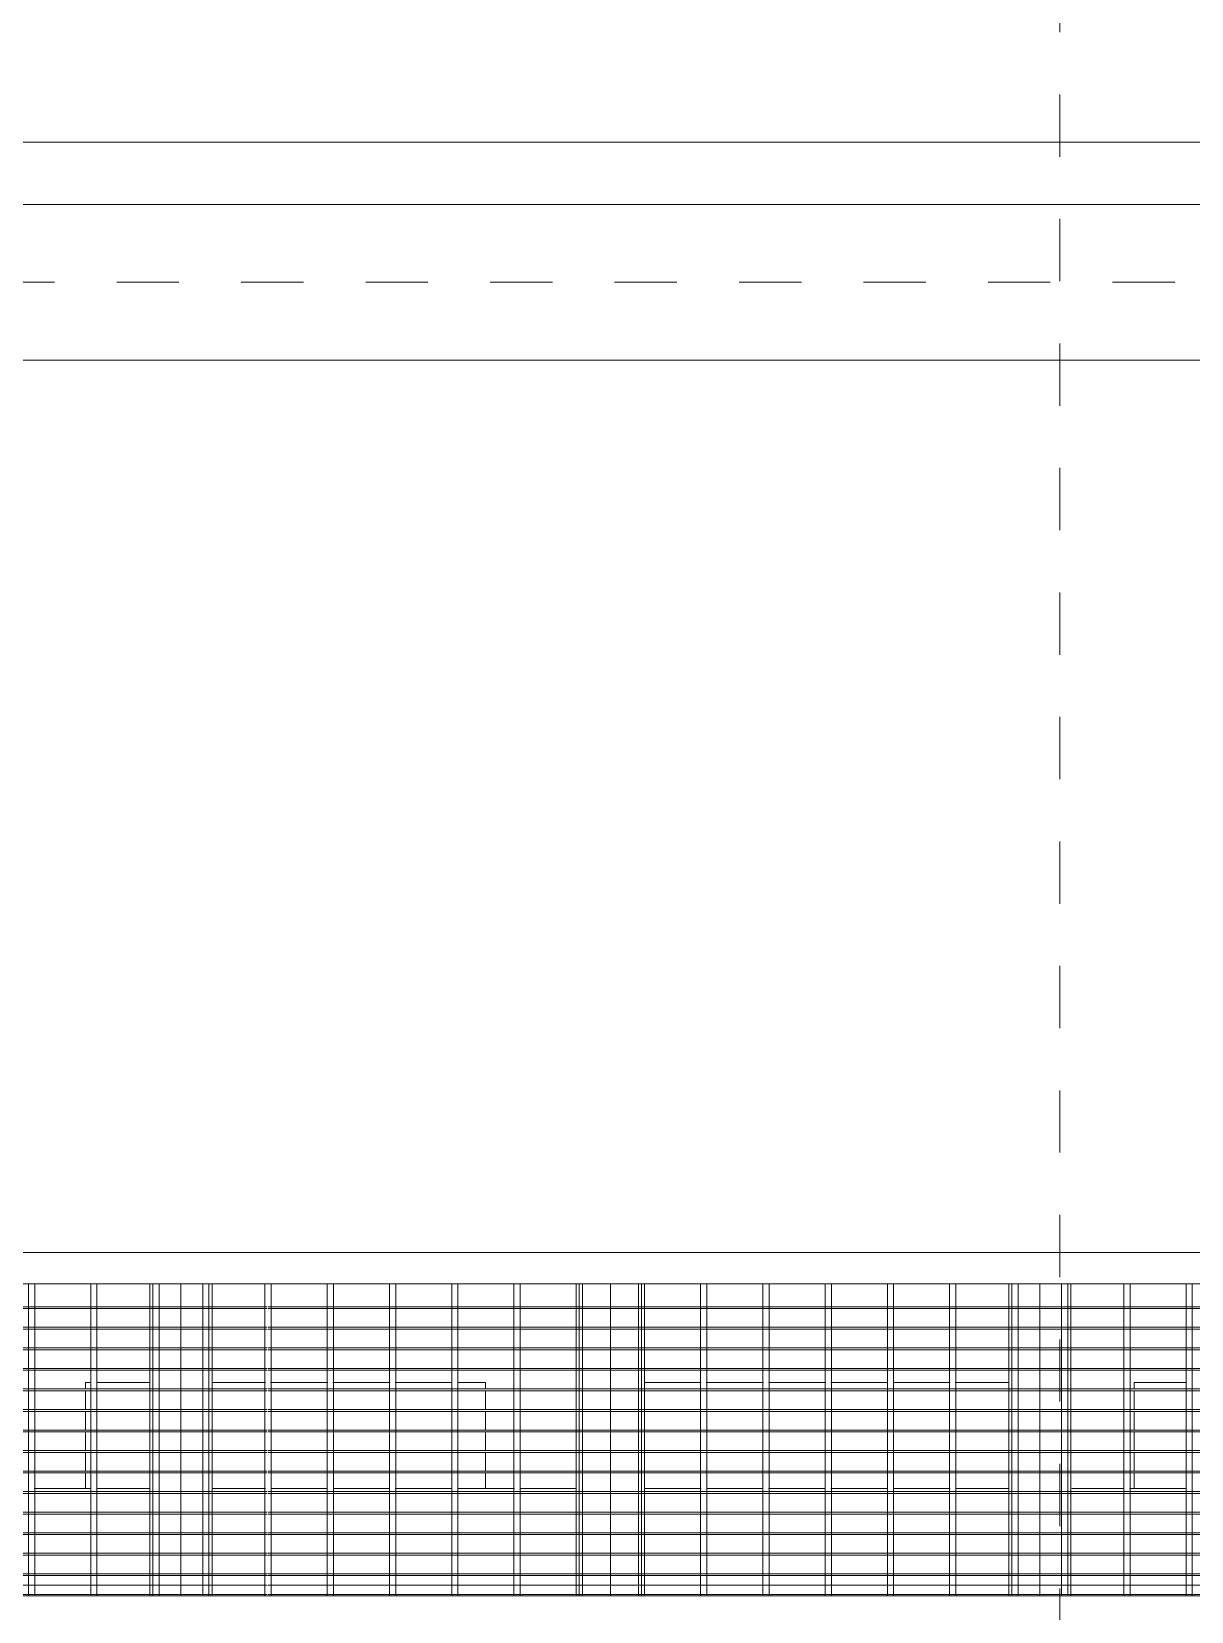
# Model space of a CAD drawing. Header units: metres. Extents: x -43 to 80, y -185 to 8.
# Drawn here: x 45.088 to 46.952, y -134.005 to -131.467 of the extents above; entities that cross this region are included whole.
import ezdxf

# ---------------------------------------------------------------- set-up
doc = ezdxf.new("R2010")
doc.units = ezdxf.units.M
doc.linetypes.add('Grid Line', pattern=[0.022225, 0.0127, -0.003175, 0.003175, -0.003175])
for name, color, linetype, lineweight in [('A-FLOR-HRAL', 7, 'Continuous', 9), ('A-GENM', 7, 'Continuous', 9), ('A-WALL', 7, 'Continuous', 9), ('S-GRID', 7, 'Continuous', 9)]:
    doc.layers.add(name, color=color, linetype=linetype, lineweight=lineweight)

# ---------------------------------------------------------------- blocks, each defined once
blk = doc.blocks.new('M_RVR_Grating - 0_547 x 0_69-V61-N02-ESTANQUE CABECERA')
at = {"layer": 'A-GENM'}
for p, q in [((-0.2235, 0.345), (-0.2606, 0.345)), ((0.2407, 0.345), (-0.2606, 0.345)), ((-0.2205, 0.345), (-0.2235, 0.345)), ((-0.2235, 0.345), (-0.2235, -0.345)), ((-0.2235, -0.345), (-0.2235, 0.345)), ((-0.2205, -0.345), (-0.2205, 0.345)), ((-0.1875, 0.345), (-0.1905, 0.345)), ((-0.1905, 0.345), (-0.1905, -0.345)), ((-0.1875, -0.345), (-0.1875, 0.345)), ((-0.1545, 0.345), (-0.1575, 0.345)), ((-0.1575, 0.345), (-0.1575, -0.345)), ((-0.1545, -0.345), (-0.1545, 0.345)), ((-0.1215, 0.345), (-0.1245, 0.345)), ((-0.1245, 0.345), (-0.1245, -0.345)), ((-0.1215, -0.345), (-0.1215, 0.345)), ((-0.0885, 0.345), (-0.0915, 0.345)), ((-0.0915, 0.345), (-0.0915, -0.345)), ((-0.0885, -0.345), (-0.0885, 0.345)), ((-0.0555, 0.345), (-0.0585, 0.345)), ((-0.0585, 0.345), (-0.0585, -0.345)), ((-0.0555, -0.345), (-0.0555, 0.345)), ((-0.0225, 0.345), (-0.0255, 0.345)), ((-0.0255, 0.345), (-0.0255, -0.345)), ((-0.0225, -0.345), (-0.0225, 0.345)), ((0.0105, 0.345), (0.0075, 0.345)), ((0.0075, 0.345), (0.0075, -0.345)), ((0.0105, -0.345), (0.0105, 0.345)), ((0.0435, 0.345), (0.0405, 0.345)), ((0.0405, 0.345), (0.0405, -0.345)), ((0.0435, -0.345), (0.0435, 0.345)), ((0.0765, 0.345), (0.0735, 0.345)), ((0.0735, 0.345), (0.0735, -0.345)), ((0.0765, -0.345), (0.0765, 0.345)), ((0.1095, 0.345), (0.1065, 0.345)), ((0.1065, 0.345), (0.1065, -0.345)), ((0.1095, -0.345), (0.1095, 0.345)), ((0.1425, 0.345), (0.1395, 0.345)), ((0.1395, 0.345), (0.1395, -0.345)), ((0.1425, -0.345), (0.1425, 0.345)), ((0.1755, 0.345), (0.1725, 0.345)), ((0.1725, 0.345), (0.1725, -0.345)), ((0.1755, -0.345), (0.1755, 0.345)), ((0.2085, 0.345), (0.2055, 0.345)), ((0.2055, 0.345), (0.2055, -0.345)), ((0.2085, -0.345), (0.2085, 0.345)), ((0.2407, 0.345), (0.2235, 0.345)), ((0.2235, 0.345), (0.2235, -0.345)), ((0.2407, 0.345), (0.2385, 0.345)), ((0.2385, 0.345), (0.2385, -0.345)), ((0.2407, 0.31), (-0.2606, 0.31)), ((-0.2606, 0.3), (0.2407, 0.3)), ((-0.2606, 0.295), (0.2407, 0.295)), ((0.2407, 0.21), (-0.2606, 0.21)), ((-0.2606, 0.2), (0.2407, 0.2)), ((0.2407, 0.11), (-0.2606, 0.11)), ((-0.2606, 0.1), (0.2407, 0.1)), ((0.2407, 0.01), (-0.2606, 0.01)), ((-0.2606, 0), (0.2407, 0)), ((0.2407, -0.09), (-0.2606, -0.09)), ((-0.2606, -0.1), (0.2407, -0.1)), ((0.2407, -0.19), (-0.2606, -0.19)), ((-0.2606, -0.2), (0.2407, -0.2)), ((0.2407, -0.29), (-0.2606, -0.29)), ((0.2407, -0.295), (-0.2606, -0.295)), ((-0.2606, -0.3), (0.2407, -0.3)), ((-0.2606, -0.345), (-0.2235, -0.345)), ((-0.2606, -0.345), (0.2407, -0.345)), ((-0.2235, -0.345), (-0.2205, -0.345)), ((-0.1905, -0.345), (-0.1875, -0.345)), ((-0.1575, -0.345), (-0.1545, -0.345)), ((-0.1245, -0.345), (-0.1215, -0.345)), ((-0.0915, -0.345), (-0.0885, -0.345)), ((-0.0585, -0.345), (-0.0555, -0.345)), ((-0.0255, -0.345), (-0.0225, -0.345)), ((0.0075, -0.345), (0.0105, -0.345)), ((0.0405, -0.345), (0.0435, -0.345)), ((0.0735, -0.345), (0.0765, -0.345)), ((0.1065, -0.345), (0.1095, -0.345)), ((0.1395, -0.345), (0.1425, -0.345)), ((0.1725, -0.345), (0.1755, -0.345)), ((0.2055, -0.345), (0.2085, -0.345)), ((0.2235, -0.345), (0.2407, -0.345)), ((0.2385, -0.345), (0.2407, -0.345))]:
    blk.add_line(p, q, dxfattribs=at)
blk = doc.blocks.new('M_RVR_Grating - 0_547 x 0_69-V62-N02-ESTANQUE CABECERA')
at = {"layer": 'A-GENM'}
for p, q in [((-0.2235, 0.345), (-0.2606, 0.345)), ((0.2407, 0.345), (-0.2606, 0.345)), ((-0.2235, 0.345), (-0.2235, -0.205)), ((-0.2205, 0.345), (-0.2235, 0.345)), ((-0.2235, -0.205), (-0.2235, 0.345)), ((-0.2205, -0.205), (-0.2205, 0.345)), ((-0.1905, 0.345), (-0.1905, -0.205)), ((-0.1875, 0.345), (-0.1905, 0.345)), ((-0.1875, -0.205), (-0.1875, 0.345)), ((-0.1575, 0.345), (-0.1575, -0.205)), ((-0.1545, 0.345), (-0.1575, 0.345)), ((-0.1545, -0.205), (-0.1545, 0.345)), ((-0.1245, 0.345), (-0.1245, -0.205)), ((-0.1215, 0.345), (-0.1245, 0.345)), ((-0.1215, -0.205), (-0.1215, 0.345)), ((-0.0915, 0.345), (-0.0915, -0.205)), ((-0.0885, 0.345), (-0.0915, 0.345)), ((-0.0885, -0.205), (-0.0885, 0.345)), ((-0.0585, 0.345), (-0.0585, -0.205)), ((-0.0555, 0.345), (-0.0585, 0.345)), ((-0.0555, -0.205), (-0.0555, 0.345)), ((-0.0255, 0.345), (-0.0255, -0.205)), ((-0.0225, 0.345), (-0.0255, 0.345)), ((-0.0225, -0.205), (-0.0225, 0.345)), ((0.0075, 0.345), (0.0075, -0.205)), ((0.0105, 0.345), (0.0075, 0.345)), ((0.0105, -0.205), (0.0105, 0.345)), ((0.0405, 0.345), (0.0405, -0.205)), ((0.0435, 0.345), (0.0405, 0.345)), ((0.0435, -0.205), (0.0435, 0.345)), ((0.0735, 0.345), (0.0735, -0.205)), ((0.0765, 0.345), (0.0735, 0.345)), ((0.0765, -0.205), (0.0765, 0.345)), ((0.1065, 0.345), (0.1065, -0.205)), ((0.1095, 0.345), (0.1065, 0.345)), ((0.1095, -0.205), (0.1095, 0.345)), ((0.1395, 0.345), (0.1395, -0.2053)), ((0.1425, 0.345), (0.1395, 0.345)), ((0.1425, -0.2053), (0.1425, 0.345)), ((0.1725, 0.345), (0.1725, -0.2052)), ((0.1755, 0.345), (0.1725, 0.345)), ((0.1755, -0.2052), (0.1755, 0.345)), ((0.2055, 0.345), (0.2055, -0.2052)), ((0.2085, 0.345), (0.2055, 0.345)), ((0.2085, -0.2052), (0.2085, 0.345)), ((0.2235, 0.345), (0.2235, -0.2051)), ((0.2407, 0.345), (0.2235, 0.345)), ((0.2385, 0.345), (0.2385, -0.2051)), ((0.2407, 0.345), (0.2385, 0.345)), ((0.2407, 0.3), (-0.2606, 0.3)), ((-0.2606, 0.295), (0.2407, 0.295)), ((-0.2606, 0.29), (0.2407, 0.29)), ((0.2407, 0.2), (-0.2606, 0.2)), ((-0.2606, 0.19), (0.2407, 0.19)), ((0.2407, 0.1), (-0.2606, 0.1)), ((-0.2606, 0.09), (0.2407, 0.09)), ((0.2407, 0), (-0.2606, 0)), ((-0.2606, -0.01), (0.2407, -0.01)), ((0.2407, -0.1), (-0.2606, -0.1)), ((-0.2606, -0.11), (0.2407, -0.11)), ((0.2407, -0.2), (-0.2606, -0.2)), ((-0.2606, -0.21), (0.2407, -0.21)), ((-0.2235, -0.2063), (-0.2235, -0.345)), ((-0.2235, -0.345), (-0.2235, -0.2063)), ((-0.2205, -0.345), (-0.2205, -0.2063)), ((-0.1905, -0.2063), (-0.1905, -0.345)), ((-0.1875, -0.345), (-0.1875, -0.2063)), ((-0.1575, -0.2063), (-0.1575, -0.345)), ((-0.1545, -0.345), (-0.1545, -0.2063)), ((-0.1245, -0.2063), (-0.1245, -0.345)), ((-0.1215, -0.345), (-0.1215, -0.2063)), ((-0.0915, -0.2063), (-0.0915, -0.345)), ((-0.0885, -0.345), (-0.0885, -0.2063)), ((-0.0585, -0.2063), (-0.0585, -0.345)), ((-0.0555, -0.345), (-0.0555, -0.2063)), ((-0.0255, -0.2063), (-0.0255, -0.345)), ((-0.0225, -0.345), (-0.0225, -0.2063)), ((0.0075, -0.2063), (0.0075, -0.345)), ((0.0105, -0.345), (0.0105, -0.2063)), ((0.0405, -0.2063), (0.0405, -0.345)), ((0.0435, -0.345), (0.0435, -0.2063)), ((0.0735, -0.2063), (0.0735, -0.345)), ((0.0765, -0.345), (0.0765, -0.2063)), ((0.1065, -0.2063), (0.1065, -0.345)), ((0.1095, -0.345), (0.1095, -0.2063)), ((0.1395, -0.2063), (0.1395, -0.345)), ((0.1425, -0.345), (0.1425, -0.2063)), ((0.1725, -0.2063), (0.1725, -0.345)), ((0.1755, -0.345), (0.1755, -0.2063)), ((0.2055, -0.2063), (0.2055, -0.345)), ((0.2085, -0.345), (0.2085, -0.2063)), ((0.2235, -0.2063), (0.2235, -0.345)), ((0.2385, -0.2063), (0.2385, -0.345)), ((0.2407, -0.295), (-0.2606, -0.295)), ((0.2407, -0.3), (-0.2606, -0.3)), ((-0.2606, -0.31), (0.2407, -0.31)), ((-0.2606, -0.345), (-0.2235, -0.345)), ((-0.2606, -0.345), (0.2407, -0.345)), ((-0.2235, -0.345), (-0.2205, -0.345)), ((-0.1905, -0.345), (-0.1875, -0.345)), ((-0.1575, -0.345), (-0.1545, -0.345)), ((-0.1245, -0.345), (-0.1215, -0.345)), ((-0.0915, -0.345), (-0.0885, -0.345)), ((-0.0585, -0.345), (-0.0555, -0.345)), ((-0.0255, -0.345), (-0.0225, -0.345)), ((0.0075, -0.345), (0.0105, -0.345)), ((0.0405, -0.345), (0.0435, -0.345)), ((0.0735, -0.345), (0.0765, -0.345)), ((0.1065, -0.345), (0.1095, -0.345)), ((0.1395, -0.345), (0.1425, -0.345)), ((0.1725, -0.345), (0.1755, -0.345)), ((0.2055, -0.345), (0.2085, -0.345)), ((0.2235, -0.345), (0.2407, -0.345)), ((0.2385, -0.345), (0.2407, -0.345))]:
    blk.add_line(p, q, dxfattribs=at)
blk = doc.blocks.new('M_RVR_Grating - 0_547 x 0_69-V63-N02-ESTANQUE CABECERA')
at = {"layer": 'A-GENM'}
for p, q in [((-0.2235, 0.345), (-0.2606, 0.345)), ((0.2407, 0.345), (-0.2606, 0.345)), ((-0.2235, 0.345), (-0.2235, -0.345)), ((-0.2205, 0.345), (-0.2235, 0.345)), ((-0.2235, -0.345), (-0.2235, 0.345)), ((-0.2205, -0.345), (-0.2205, 0.345)), ((-0.1905, 0.345), (-0.1905, -0.345)), ((-0.1875, 0.345), (-0.1905, 0.345)), ((-0.1875, -0.345), (-0.1875, 0.345)), ((-0.1575, 0.345), (-0.1575, -0.345)), ((-0.1545, 0.345), (-0.1575, 0.345)), ((-0.1545, -0.345), (-0.1545, 0.345)), ((-0.1245, 0.345), (-0.1245, -0.345)), ((-0.1215, 0.345), (-0.1245, 0.345)), ((-0.1215, -0.345), (-0.1215, 0.345)), ((-0.0915, 0.345), (-0.0915, -0.345)), ((-0.0885, 0.345), (-0.0915, 0.345)), ((-0.0885, -0.345), (-0.0885, 0.345)), ((-0.0585, 0.345), (-0.0585, -0.345)), ((-0.0555, 0.345), (-0.0585, 0.345)), ((-0.0555, -0.345), (-0.0555, 0.345)), ((-0.0255, 0.345), (-0.0255, -0.345)), ((-0.0225, 0.345), (-0.0255, 0.345)), ((-0.0225, -0.345), (-0.0225, 0.345)), ((0.0075, 0.345), (0.0075, -0.345)), ((0.0105, 0.345), (0.0075, 0.345)), ((0.0105, -0.345), (0.0105, 0.345)), ((0.0405, 0.345), (0.0405, -0.345)), ((0.0435, 0.345), (0.0405, 0.345)), ((0.0435, -0.345), (0.0435, 0.345)), ((0.0735, 0.345), (0.0735, -0.345)), ((0.0765, 0.345), (0.0735, 0.345)), ((0.0765, -0.345), (0.0765, 0.345)), ((0.1065, 0.345), (0.1065, -0.345)), ((0.1095, 0.345), (0.1065, 0.345)), ((0.1095, -0.345), (0.1095, 0.345)), ((0.1395, 0.345), (0.1395, -0.345)), ((0.1425, 0.345), (0.1395, 0.345)), ((0.1425, -0.345), (0.1425, 0.345)), ((0.1725, 0.345), (0.1725, -0.345)), ((0.1755, 0.345), (0.1725, 0.345)), ((0.1755, -0.345), (0.1755, 0.345)), ((0.2055, 0.345), (0.2055, -0.345)), ((0.2085, 0.345), (0.2055, 0.345)), ((0.2085, -0.345), (0.2085, 0.345)), ((0.2235, 0.345), (0.2235, -0.345)), ((0.2407, 0.345), (0.2235, 0.345)), ((0.2385, 0.345), (0.2385, -0.345)), ((0.2407, 0.345), (0.2385, 0.345)), ((0.2407, 0.3), (-0.2607, 0.3)), ((-0.2607, 0.295), (0.2407, 0.295)), ((-0.2607, 0.29), (0.2407, 0.29)), ((0.2407, 0.2), (-0.2607, 0.2)), ((-0.2607, 0.19), (0.2407, 0.19)), ((0.2407, 0.1), (-0.2607, 0.1)), ((-0.2607, 0.09), (0.2407, 0.09)), ((0.2407, 0), (-0.2607, 0)), ((-0.2607, -0.01), (0.2407, -0.01)), ((0.2407, -0.1), (-0.2608, -0.1)), ((-0.2608, -0.11), (0.2407, -0.11)), ((0.2407, -0.2), (-0.2608, -0.2)), ((-0.2608, -0.21), (0.2407, -0.21)), ((0.2407, -0.295), (-0.2608, -0.295)), ((0.2407, -0.3), (-0.2608, -0.3)), ((-0.2608, -0.31), (0.2407, -0.31)), ((-0.2608, -0.345), (-0.2235, -0.345)), ((-0.2608, -0.345), (0.2407, -0.345)), ((-0.2235, -0.345), (-0.2205, -0.345)), ((-0.1905, -0.345), (-0.1875, -0.345)), ((-0.1575, -0.345), (-0.1545, -0.345)), ((-0.1245, -0.345), (-0.1215, -0.345)), ((-0.0915, -0.345), (-0.0885, -0.345)), ((-0.0585, -0.345), (-0.0555, -0.345)), ((-0.0255, -0.345), (-0.0225, -0.345)), ((0.0075, -0.345), (0.0105, -0.345)), ((0.0405, -0.345), (0.0435, -0.345)), ((0.0735, -0.345), (0.0765, -0.345)), ((0.1065, -0.345), (0.1095, -0.345)), ((0.1395, -0.345), (0.1425, -0.345)), ((0.1725, -0.345), (0.1755, -0.345)), ((0.2055, -0.345), (0.2085, -0.345)), ((0.2235, -0.345), (0.2407, -0.345)), ((0.2385, -0.345), (0.2407, -0.345))]:
    blk.add_line(p, q, dxfattribs=at)
blk = doc.blocks.new('M_RVR_Grating - 0_547 x 0_69-V64-N02-ESTANQUE CABECERA')
at = {"layer": 'A-GENM'}
for p, q in [((-0.2235, 0.345), (-0.2608, 0.345)), ((0.2407, 0.345), (-0.2608, 0.345)), ((-0.2205, 0.345), (-0.2235, 0.345)), ((-0.2235, 0.345), (-0.2235, -0.345)), ((-0.2235, -0.345), (-0.2235, 0.345)), ((-0.2205, -0.345), (-0.2205, 0.345)), ((-0.1875, 0.345), (-0.1905, 0.345)), ((-0.1905, 0.345), (-0.1905, -0.345)), ((-0.1875, -0.345), (-0.1875, 0.345)), ((-0.1545, 0.345), (-0.1575, 0.345)), ((-0.1575, 0.345), (-0.1575, -0.345)), ((-0.1545, -0.345), (-0.1545, 0.345)), ((-0.1215, 0.345), (-0.1245, 0.345)), ((-0.1245, 0.345), (-0.1245, -0.345)), ((-0.1215, -0.345), (-0.1215, 0.345)), ((-0.0885, 0.345), (-0.0915, 0.345)), ((-0.0915, 0.345), (-0.0915, -0.345)), ((-0.0885, -0.345), (-0.0885, 0.345)), ((-0.0555, 0.345), (-0.0585, 0.345)), ((-0.0585, 0.345), (-0.0585, -0.345)), ((-0.0555, -0.345), (-0.0555, 0.345)), ((-0.0225, 0.345), (-0.0255, 0.345)), ((-0.0255, 0.345), (-0.0255, -0.345)), ((-0.0225, -0.345), (-0.0225, 0.345)), ((0.0105, 0.345), (0.0075, 0.345)), ((0.0075, 0.345), (0.0075, -0.345)), ((0.0105, -0.345), (0.0105, 0.345)), ((0.0435, 0.345), (0.0405, 0.345)), ((0.0405, 0.345), (0.0405, -0.345)), ((0.0435, -0.345), (0.0435, 0.345)), ((0.0765, 0.345), (0.0735, 0.345)), ((0.0735, 0.345), (0.0735, -0.345)), ((0.0765, -0.345), (0.0765, 0.345)), ((0.1095, 0.345), (0.1065, 0.345)), ((0.1065, 0.345), (0.1065, -0.345)), ((0.1095, -0.345), (0.1095, 0.345)), ((0.1425, 0.345), (0.1395, 0.345)), ((0.1395, 0.345), (0.1395, -0.345)), ((0.1425, -0.345), (0.1425, 0.345)), ((0.1755, 0.345), (0.1725, 0.345)), ((0.1725, 0.345), (0.1725, -0.345)), ((0.1755, -0.345), (0.1755, 0.345)), ((0.2085, 0.345), (0.2055, 0.345)), ((0.2055, 0.345), (0.2055, -0.345)), ((0.2085, -0.345), (0.2085, 0.345)), ((0.2407, 0.345), (0.2235, 0.345)), ((0.2235, 0.345), (0.2235, -0.345)), ((0.2407, 0.345), (0.2385, 0.345)), ((0.2385, 0.345), (0.2385, -0.345)), ((0.2407, 0.31), (-0.2608, 0.31)), ((-0.2608, 0.3), (0.2407, 0.3)), ((-0.2608, 0.295), (0.2407, 0.295)), ((0.2407, 0.21), (-0.2609, 0.21)), ((-0.2609, 0.2), (0.2407, 0.2)), ((0.2407, 0.11), (-0.2609, 0.11)), ((-0.2609, 0.1), (0.2407, 0.1)), ((0.2407, 0.01), (-0.2609, 0.01)), ((-0.2609, 0), (0.2407, 0)), ((0.2407, -0.09), (-0.2606, -0.09)), ((-0.2606, -0.1), (0.2407, -0.1)), ((0.2407, -0.19), (-0.2606, -0.19)), ((-0.2606, -0.2), (0.2407, -0.2)), ((0.2407, -0.29), (-0.2606, -0.29)), ((0.2407, -0.295), (-0.2606, -0.295)), ((-0.2606, -0.3), (0.2407, -0.3)), ((-0.2606, -0.345), (-0.2235, -0.345)), ((-0.2606, -0.345), (0.2407, -0.345)), ((-0.2235, -0.345), (-0.2205, -0.345)), ((-0.1905, -0.345), (-0.1875, -0.345)), ((-0.1575, -0.345), (-0.1545, -0.345)), ((-0.1245, -0.345), (-0.1215, -0.345)), ((-0.0915, -0.345), (-0.0885, -0.345)), ((-0.0585, -0.345), (-0.0555, -0.345)), ((-0.0255, -0.345), (-0.0225, -0.345)), ((0.0075, -0.345), (0.0105, -0.345)), ((0.0405, -0.345), (0.0435, -0.345)), ((0.0735, -0.345), (0.0765, -0.345)), ((0.1065, -0.345), (0.1095, -0.345)), ((0.1395, -0.345), (0.1425, -0.345)), ((0.1725, -0.345), (0.1755, -0.345)), ((0.2055, -0.345), (0.2085, -0.345)), ((0.2235, -0.345), (0.2407, -0.345)), ((0.2385, -0.345), (0.2407, -0.345))]:
    blk.add_line(p, q, dxfattribs=at)
blk = doc.blocks.new('Railing - Railing-2175270-N02-ESTANQUE CABECERA')
at = {"layer": 'A-FLOR-HRAL'}
for p, q in [((-56.0362, -121.2584), (-58.9651, -119.7316)), ((-58.9882, -119.776), (-56.0593, -121.3027))]:
    blk.add_line(p, q, dxfattribs=at)
blk = doc.blocks.new('Railing - Railing-2175300-N02-ESTANQUE CABECERA')
at = {"layer": 'A-FLOR-HRAL'}
blk.add_line((-53.504, -123.2001), (-65.2191, -117.0933), dxfattribs=at)
blk = doc.blocks.new('M_Equipo superior area bomba - M_Equipo superior area bomba-2180695-N02-ESTANQUE CABECERA')
at = {"layer": 'A-GENM'}
blk.add_line((3.61, 0.1), (0.1, 0.1), dxfattribs=at)

msp = doc.modelspace()

# ---------------------------------------------------------------- linework, layer by layer
at = {"layer": 'A-GENM'}
for p, q in [((45.1841, -133.6372), (45.1748, -133.6372)), ((45.1748, -133.6372), (45.1748, -133.6477)), ((45.1748, -133.6507), (45.1748, -133.6807)), ((45.2782, -133.6372), (45.1923, -133.6372)), ((45.4641, -133.6372), (45.3782, -133.6372)), ((45.5641, -133.6372), (45.4723, -133.6372)), ((45.6641, -133.6372), (45.5723, -133.6372)), ((45.7641, -133.6372), (45.6723, -133.6372)), ((45.8173, -133.6372), (45.7723, -133.6372)), ((45.8173, -133.6477), (45.8173, -133.6372)), ((45.8173, -133.6807), (45.8173, -133.6507)), ((46.1641, -133.6372), (46.0723, -133.6372)), ((46.2641, -133.6372), (46.1723, -133.6372)), ((46.3641, -133.6372), (46.2723, -133.6372)), ((46.4641, -133.6372), (46.3723, -133.6372)), ((46.5641, -133.6372), (46.4723, -133.6372)), ((46.6582, -133.6372), (46.5723, -133.6372)), ((46.9441, -133.6372), (46.8598, -133.6372)), ((46.8598, -133.6372), (46.8598, -133.6477)), ((46.8598, -133.6507), (46.8598, -133.6807)), ((45.1748, -133.6837), (45.1748, -133.7137)), ((45.8173, -133.7137), (45.8173, -133.6837)), ((46.8598, -133.6837), (46.8598, -133.7137)), ((45.1748, -133.7167), (45.1748, -133.7467)), ((45.8173, -133.7467), (45.8173, -133.7167)), ((46.8598, -133.7167), (46.8598, -133.7467)), ((45.1748, -133.7497), (45.1748, -133.7797)), ((45.8173, -133.7797), (45.8173, -133.7497)), ((46.8598, -133.7497), (46.8598, -133.7797)), ((45.1748, -133.7827), (45.1748, -133.8077)), ((45.8173, -133.8077), (45.8173, -133.7827)), ((46.8598, -133.7827), (46.8598, -133.8077))]:
    msp.add_line(p, q, dxfattribs=at)
at = {"layer": 'A-WALL'}
for p, q in [((36.3582, -131.7448), (51.8621, -131.7448)), ((47.6492, -131.9948), (44.3476, -131.9948)), ((45.0925, -133.8077), (45.1839, -133.8077)), ((45.1925, -133.8077), (45.2782, -133.8077)), ((45.3782, -133.8077), (45.4639, -133.8077)), ((45.4725, -133.8077), (45.5639, -133.8077)), ((45.5725, -133.8077), (45.6639, -133.8077)), ((45.6725, -133.8077), (45.7639, -133.8077)), ((45.7725, -133.8077), (45.8639, -133.8077)), ((45.8725, -133.8077), (45.9639, -133.8077)), ((46.0725, -133.8077), (46.1639, -133.8077)), ((46.1725, -133.8077), (46.2639, -133.8077)), ((46.2725, -133.8077), (46.3639, -133.8077)), ((46.3725, -133.8077), (46.4639, -133.8077)), ((46.4725, -133.8077), (46.5639, -133.8077)), ((46.5725, -133.8077), (46.6582, -133.8077)), ((46.7595, -133.8077), (46.8439, -133.8077)), ((46.8525, -133.8077), (46.9439, -133.8077))]:
    msp.add_line(p, q, dxfattribs=at)
at = {"layer": 'S-GRID', "color": 254, "linetype": 'Grid Line', "true_color": 0xd4d4d4}
for p, q in [((46.7406, -153.6681), (46.7406, -110.951)), ((63.525, -131.8698), (28.2718, -131.8698))]:
    msp.add_line(p, q, dxfattribs=at)

# ---------------------------------------------------------------- block references
at = {"layer": 'A-FLOR-HRAL', "rotation": 27.5316480064027}
for name in ['Railing - Railing-2175300-N02-ESTANQUE CABECERA', 'Railing - Railing-2175270-N02-ESTANQUE CABECERA']:
    msp.add_blockref(name, (41.2865, 0), dxfattribs=at)
at = {"layer": 'A-GENM'}
msp.add_blockref('M_Equipo superior area bomba - M_Equipo superior area bomba-2180695-N02-ESTANQUE CABECERA', (44.1138, -131.7448), dxfattribs=at)
for name, p, rotation in [('M_RVR_Grating - 0_547 x 0_69-V61-N02-ESTANQUE CABECERA', (44.9832, -133.7392), 269.9999999999998), ('M_RVR_Grating - 0_547 x 0_69-V62-N02-ESTANQUE CABECERA', (45.6732, -133.7392), 269.9999999999989), ('M_RVR_Grating - 0_547 x 0_69-V64-N02-ESTANQUE CABECERA', (46.3632, -133.7392), 269.9999999999998), ('M_RVR_Grating - 0_547 x 0_69-V63-N02-ESTANQUE CABECERA', (47.0532, -133.7392), 269.9999999999989)]:
    msp.add_blockref(name, p, dxfattribs=dict(at, rotation=rotation))

doc.saveas('drawing.dxf')
